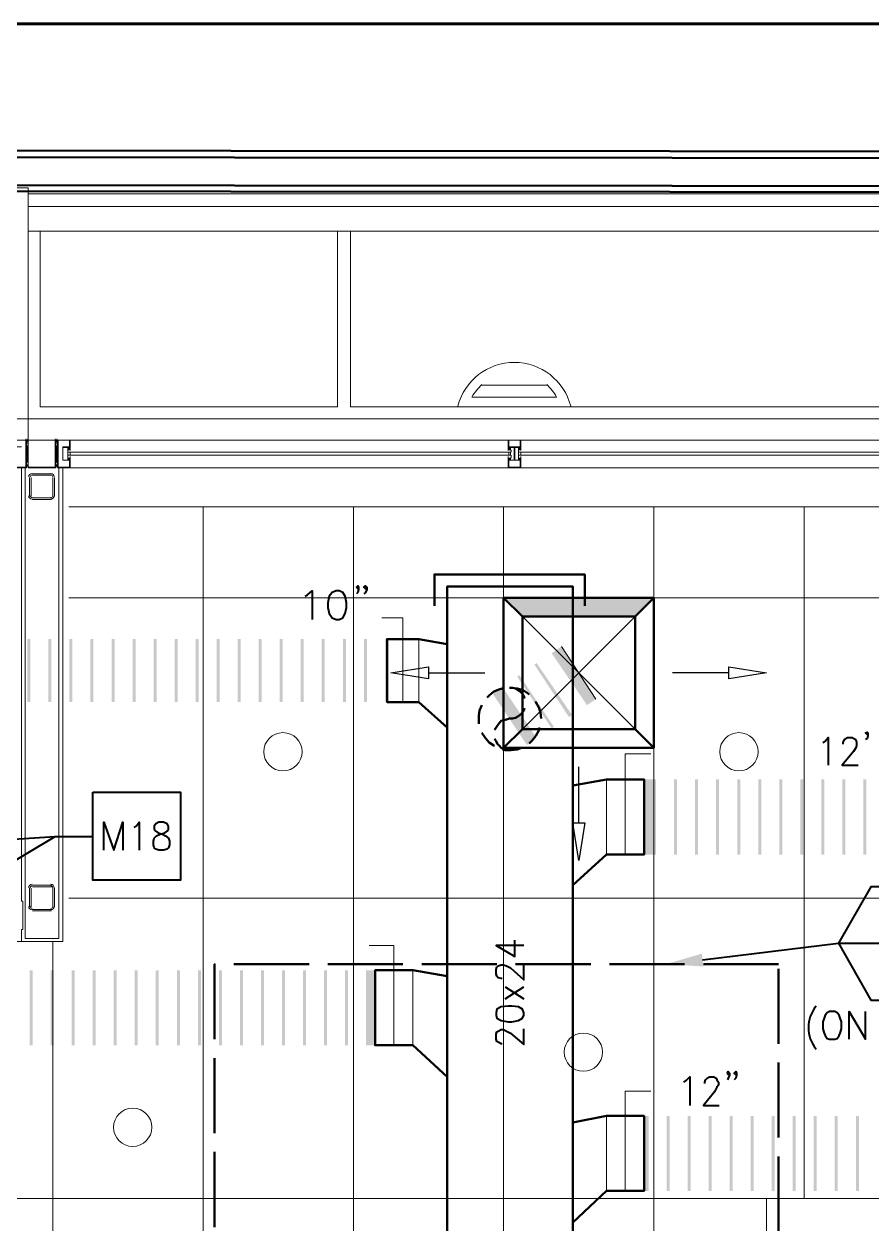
# Model space of a CAD drawing. Header units: inches. Extents: x 5 to 516, y -193 to 129.
# Drawn here: x 436.47 to 447.76, y -115.62 to -99.64 of the extents above; entities that cross this region are included whole.
import ezdxf

# ---------------------------------------------------------------- set-up
doc = ezdxf.new("R2010")
doc.units = ezdxf.units.IN
doc.header["$MEASUREMENT"] = 0
doc.linetypes.add('PDF_IMPORT', pattern=[1, 0.8, -0.2])
doc.layers.add('PDF10_Geometry', color=7, linetype='Continuous')
doc.layers.add('PDF10_Solid Fills', color=7, linetype='Continuous')

msp = doc.modelspace()

# ---------------------------------------------------------------- hatches: boundary and pattern name
at = {"layer": 'PDF10_Solid Fills', "true_color": 0xb3b3b3, "transparency": 33554559}
msp.add_hatch(color=253, dxfattribs=at).paths.add_polyline_path([(444.6060565, -107.5282128), (444.8560463, -107.278223), (442.8561275, -107.278223), (443.1061174, -107.5282128)])
at = {"layer": 'PDF10_Solid Fills', "transparency": 33554559}
for points in [[(436.55638, -108.6681699), (436.55638, -107.8282041), (436.5163816, -107.8282041), (436.5163816, -108.6681699)], [(436.8363686, -108.6681699), (436.8363686, -107.8282041), (436.7963702, -107.8282041), (436.7963702, -108.6681699)], [(437.1163572, -108.6681699), (437.1163572, -107.8282041), (437.0763589, -107.8282041), (437.0763589, -108.6681699)], [(437.3963493, -108.6681699), (437.3963493, -107.8282041), (437.3563509, -107.8282041), (437.3563509, -108.6681699)], [(437.6763379, -108.6681699), (437.6763379, -107.8282041), (437.6363395, -107.8282041), (437.6363395, -108.6681699)], [(437.9563265, -108.6681699), (437.9563265, -107.8282041), (437.9163281, -107.8282041), (437.9163281, -108.6681699)], [(438.2363152, -108.6681699), (438.2363152, -107.8282041), (438.1963168, -107.8282041), (438.1963168, -108.6681699)], [(438.5163038, -108.6681699), (438.5163038, -107.8282041), (438.4763054, -107.8282041), (438.4763054, -108.6681699)], [(438.7962924, -108.6681699), (438.7962924, -107.8282041), (438.756294, -107.8282041), (438.756294, -108.6681699)], [(439.076281, -108.6681699), (439.076281, -107.8282041), (439.0362827, -107.8282041), (439.0362827, -108.6681699)], [(439.3562697, -108.6681699), (439.3562697, -107.8282041), (439.3162713, -107.8282041), (439.3162713, -108.6681699)], [(439.6362583, -108.6681699), (439.6362583, -107.8282041), (439.5962599, -107.8282041), (439.5962599, -108.6681699)], [(439.9162469, -108.6681699), (439.9162469, -107.8282041), (439.8762486, -107.8282041), (439.8762486, -108.6681699)], [(440.1962356, -108.6681699), (440.1962356, -107.8282041), (440.1562372, -107.8282041), (440.1562372, -108.6681699)], [(440.4762242, -108.6681699), (440.4762242, -107.8282041), (440.4362258, -107.8282041), (440.4362258, -108.6681699)], [(440.7562128, -108.6681699), (440.7562128, -107.8282041), (440.7162144, -107.8282041), (440.7162144, -108.6681699)], [(441.0362014, -108.6681699), (441.0362014, -107.8282041), (440.9962031, -107.8282041), (440.9962031, -108.6681699)], [(441.3061905, -108.6681699), (441.3061905, -107.8282041), (441.2761917, -107.8282041), (441.2761917, -108.6681699)], [(443.4961015, -108.0181929), (443.9660825, -108.7081649), (444.0860776, -108.6281682), (443.6260963, -107.9281966)], [(443.2661109, -108.1681902), (443.7260922, -108.8681618), (443.7660906, -108.838163), (443.2961097, -108.1481911)], [(443.0361202, -108.3281838), (443.4961015, -109.0181557), (443.5261003, -108.9981565), (443.066119, -108.3081846)], [(442.7061336, -108.5481748), (443.1661149, -109.2381468), (443.2961097, -109.1481505), (442.8361283, -108.4581785)], [(444.7260516, -109.6981247), (444.7260516, -110.6980841), (444.8860451, -110.6980841), (444.8860451, -109.6981247)], [(445.1260353, -109.6981247), (445.1260353, -110.6980841), (445.1660337, -110.6980841), (445.1660337, -109.6981247)], [(445.406024, -109.6981247), (445.406024, -110.6980841), (445.4460224, -110.6980841), (445.4460224, -109.6981247)], [(445.6860126, -109.6981247), (445.6860126, -110.6980841), (445.726011, -110.6980841), (445.726011, -109.6981247)], [(445.9660012, -109.6981247), (445.9660012, -110.6980841), (446.0059996, -110.6980841), (446.0059996, -109.6981247)], [(446.2459899, -109.6981247), (446.2459899, -110.6980841), (446.2859882, -110.6980841), (446.2859882, -109.6981247)], [(446.5259785, -109.6981247), (446.5259785, -110.6980841), (446.5659769, -110.6980841), (446.5659769, -109.6981247)], [(446.8059671, -109.6981247), (446.8059671, -110.6980841), (446.8459655, -110.6980841), (446.8459655, -109.6981247)], [(447.0859558, -109.6981247), (447.0859558, -110.6980841), (447.1259541, -110.6980841), (447.1259541, -109.6981247)], [(447.3659444, -109.6981247), (447.3659444, -110.6980841), (447.4059428, -110.6980841), (447.4059428, -109.6981247)], [(447.645933, -109.6981247), (447.645933, -110.6980841), (447.6859314, -110.6980841), (447.6859314, -109.6981247)], [(436.5863822, -113.237981), (436.5863822, -112.2380216), (436.5463838, -112.2380216), (436.5463838, -113.237981)], [(436.8663708, -113.237981), (436.8663708, -112.2380216), (436.8263724, -112.2380216), (436.8263724, -113.237981)], [(437.1463594, -113.237981), (437.1463594, -112.2380216), (437.106361, -112.2380216), (437.106361, -113.237981)], [(437.426348, -113.237981), (437.426348, -112.2380216), (437.3863497, -112.2380216), (437.3863497, -113.237981)], [(437.7063367, -113.237981), (437.7063367, -112.2380216), (437.6663383, -112.2380216), (437.6663383, -113.237981)], [(437.9863253, -113.237981), (437.9863253, -112.2380216), (437.9463269, -112.2380216), (437.9463269, -113.237981)], [(438.2663139, -113.237981), (438.2663139, -112.2380216), (438.2263156, -112.2380216), (438.2263156, -113.237981)], [(438.5463026, -113.237981), (438.5463026, -112.2380216), (438.5063042, -112.2380216), (438.5063042, -113.237981)], [(438.8262912, -113.237981), (438.8262912, -112.2380216), (438.7862928, -112.2380216), (438.7862928, -113.237981)], [(439.1062798, -113.237981), (439.1062798, -112.2380216), (439.0662814, -112.2380216), (439.0662814, -113.237981)], [(439.3862684, -113.237981), (439.3862684, -112.2380216), (439.3462701, -112.2380216), (439.3462701, -113.237981)], [(439.6662571, -113.237981), (439.6662571, -112.2380216), (439.6262587, -112.2380216), (439.6262587, -113.237981)], [(439.9462457, -113.237981), (439.9462457, -112.2380216), (439.9062473, -112.2380216), (439.9062473, -113.237981)], [(440.2262343, -113.237981), (440.2262343, -112.2380216), (440.186236, -112.2380216), (440.186236, -113.237981)], [(440.506223, -113.237981), (440.506223, -112.2380216), (440.4662246, -112.2380216), (440.4662246, -113.237981)], [(440.7862116, -113.237981), (440.7862116, -112.2380216), (440.7462132, -112.2380216), (440.7462132, -113.237981)], [(441.146197, -113.237981), (441.146197, -112.2380216), (441.0262018, -112.2380216), (441.0262018, -113.237981)], [(444.7260516, -114.1779428), (444.7260516, -115.1779022), (444.7860492, -115.1779022), (444.7860492, -114.1779428)], [(445.0260394, -114.1779428), (445.0260394, -115.1779022), (445.0660378, -115.1779022), (445.0660378, -114.1779428)], [(445.306028, -114.1779428), (445.306028, -115.1779022), (445.3460264, -115.1779022), (445.3460264, -114.1779428)], [(445.5860167, -114.1779428), (445.5860167, -115.1779022), (445.626015, -115.1779022), (445.626015, -114.1779428)], [(445.8660053, -114.1779428), (445.8660053, -115.1779022), (445.9060037, -115.1779022), (445.9060037, -114.1779428)], [(446.1459939, -114.1779428), (446.1459939, -115.1779022), (446.1859923, -115.1779022), (446.1859923, -114.1779428)], [(446.4259826, -114.1779428), (446.4259826, -115.1779022), (446.4659809, -115.1779022), (446.4659809, -114.1779428)], [(446.7059712, -114.1779428), (446.7059712, -115.1779022), (446.7459696, -115.1779022), (446.7459696, -114.1779428)], [(446.9859598, -114.1779428), (446.9859598, -115.1779022), (447.0259582, -115.1779022), (447.0259582, -114.1779428)], [(447.2659484, -114.1779428), (447.2659484, -115.1779022), (447.3059468, -115.1779022), (447.3059468, -114.1779428)], [(447.5459371, -114.1779428), (447.5459371, -115.1779022), (447.5859354, -115.1779022), (447.5859354, -114.1779428)]]:
    msp.add_hatch(color=256, dxfattribs=at).paths.add_polyline_path(points)

# ---------------------------------------------------------------- linework, layer by layer
at = {"layer": 'PDF10_Geometry', "lineweight": 60}
msp.add_lwpolyline([(492.0841215, -99.6385468), (357.0896039, -99.6385468), (357.0896039, -189.6248923), (492.0841215, -189.6248923)], dxfattribs=at)
at = {"layer": 'PDF10_Geometry', "lineweight": 50}
for points in [[(427.5267501, -101.8584431), (480.1446132, -101.8984415), (480.1446132, -101.3584634), (427.5267501, -101.318465)], [(480.0646215, -101.8184447), (427.6167515, -101.7784464), (427.6167515, -101.4084614), (480.0646215, -101.4484598)], [(442.106158, -116.1978675), (443.7760902, -116.1978675), (443.7760902, -107.1282359), (442.106158, -107.1282359)], [(442.8561275, -107.278223), (442.8561275, -109.2781418), (444.8560463, -109.2781418), (444.8560463, -107.278223)], [(443.1061174, -107.5282162), (443.1061174, -109.0281553), (444.6060565, -109.0281553), (444.6060565, -107.5282162)]]:
    msp.add_lwpolyline(points, close=True, dxfattribs=at)
at = {"layer": 'PDF10_Geometry', "color": 251, "lineweight": 13, "true_color": 0x4d4d4d}
for points in [[(427.5267501, -104.8983197), (427.5267501, -101.8984415), (427.5267501, -101.8184447), (436.5263846, -101.8184447), (436.5263846, -101.8984415), (479.6046351, -101.8984415), (479.6046351, -139.2369251), (479.6946315, -139.2369251), (479.6946315, -148.2365596), (476.6047569, -148.2365596)], [(436.5263846, -101.8984415), (436.5263846, -105.1783083)], [(474.3148533, -102.068438), (436.526388, -102.068438)], [(436.5263846, -102.3984212), (479.1046554, -102.3984212), (479.1046554, -139.2369251)], [(436.6863781, -102.3984212), (436.6863781, -104.7383262), (440.6462173, -104.7383262), (440.6462173, -102.3984212)], [(440.8162104, -102.3984212), (440.8162104, -104.7383262), (447.9859192, -104.7383262), (447.9859192, -102.3984212)], [(442.5661393, -104.4483413), (443.436104, -104.4483413)], [(442.4361446, -104.6083348), (443.5660987, -104.6083348)], [(442.2561519, -104.7383262), (443.756091, -104.7383262)], [(436.6063813, -104.8983197), (474.4448447, -104.8983197)], [(473.9848667, -106.0682755), (437.0663661, -106.0682755)], [(438.85629, -106.0682755), (438.85629, -138.4469606)], [(440.8562088, -106.0682755), (440.8562088, -138.4469606)], [(442.8561275, -106.0682755), (442.8561275, -138.4469606)], [(444.8560463, -106.0682755), (444.8560463, -138.4469606)], [(446.8559651, -106.0682755), (446.8559651, -115.2779015)], [(437.0663627, -107.278223), (475.444804, -107.278223)], [(437.0663627, -111.2780606), (475.444804, -111.2780606)], [(436.7763711, -111.858037), (427.3567536, -111.858037)], [(436.8563678, -111.858037), (436.8563678, -138.4469572)], [(446.3559854, -115.2779049), (418.7271075, -115.2779049)]]:
    msp.add_lwpolyline(points, dxfattribs=at)
at = {"layer": 'PDF10_Geometry', "linetype": 'PDF_IMPORT', "lineweight": 13, "ltscale": 0.49998}
msp.add_lwpolyline([(428.2267217, -104.8983197), (474.274855, -104.8983197), (474.274855, -104.718327)], dxfattribs=at)
at = {"layer": 'PDF10_Geometry', "lineweight": 13}
for points in [[(436.3363889, -105.3083064), (436.3363889, -105.1783117), (436.506382, -105.1783117), (436.506382, -105.5482966), (436.3363889, -105.5482966), (436.3363889, -105.4183019)], [(436.3463885, -105.4482973), (436.3463885, -105.5382937), (436.4963824, -105.5382937), (436.4963824, -105.1783083), (436.3463885, -105.1783083), (436.3463885, -105.2683046), (436.4363849, -105.2683046)], [(436.5263846, -105.1783083), (436.5263846, -105.5482933)], [(436.8963662, -105.1783083), (436.8963662, -105.5482933)], [(437.0863619, -105.3083064), (437.0863619, -105.1783117), (436.9163688, -105.1783117), (436.9163688, -105.5482966), (437.0863619, -105.5482966), (437.0863619, -105.4183019)], [(437.0763623, -105.4482973), (437.0763623, -105.5382937), (436.9263684, -105.5382937), (436.9263684, -105.1783083), (437.0763623, -105.1783083), (437.0763623, -105.2683046), (436.9863659, -105.2683046)], [(437.0763589, -105.2983034), (437.0763589, -105.2883038), (437.0763589, -105.308303), (437.0563597, -105.308303), (437.0563597, -105.2783042), (436.9863625, -105.2783042)], [(437.0763589, -105.4483007), (436.9863625, -105.4483007), (436.9863625, -105.2783076)], [(436.9863659, -105.268308), (436.9863659, -105.4483007)], [(437.0863619, -105.2783042), (437.0663627, -105.2783042), (437.0663627, -105.2983034), (437.0763623, -105.2983034)], [(442.9161251, -105.1783083), (437.0863619, -105.1783083)], [(442.9161251, -105.3083064), (442.9161251, -105.1783117), (443.0861182, -105.1783117), (443.0861182, -105.3083064)], [(442.9161251, -105.2783042), (442.9361243, -105.2783042), (442.9361243, -105.2983034)], [(443.0761186, -105.2683046), (443.0761186, -105.1783083), (442.9261247, -105.1783083), (442.9261247, -105.2683046), (443.0061214, -105.2683046)], [(442.9261247, -105.308303), (442.9461239, -105.308303), (442.9461239, -105.2783042), (442.9961218, -105.2783042), (442.9961218, -105.4482973)], [(442.9261247, -105.3083064), (442.9261247, -105.2883072), (442.9361243, -105.2883072), (442.9361243, -105.2983068)], [(443.0761186, -105.268308), (442.9961218, -105.268308)], [(443.0861182, -105.2783042), (443.066119, -105.2783042), (443.066119, -105.2983034), (443.0761186, -105.2983034), (443.0761186, -105.2883038), (443.0761186, -105.308303), (443.0561194, -105.308303), (443.0561194, -105.2783042), (443.0061214, -105.2783042), (443.0061214, -105.4482973)], [(443.0861182, -105.1783083), (448.9158814, -105.1783083)], [(436.9863625, -105.4483007), (437.0563597, -105.4483007), (437.0563597, -105.4183019), (437.0763589, -105.4183019), (437.0763589, -105.4383011), (437.0763589, -105.4283015), (437.0663593, -105.4283015), (437.0663593, -105.4483007)], [(437.0563597, -105.308303), (437.0563597, -105.3183026), (437.0563597, -105.3383018), (437.0563597, -105.3783002), (437.0563597, -105.4082989)], [(437.0563597, -105.3383018), (442.9461205, -105.3383018)], [(437.0563597, -105.3783002), (442.9461205, -105.3783002)], [(437.0563597, -105.4083023), (437.0563597, -105.4183019)], [(437.0863619, -105.4483007), (437.0663627, -105.4483007)], [(437.0763589, -105.4382977), (437.0763589, -105.4382977)], [(437.0863619, -105.3183026), (437.0863619, -105.308303)], [(437.0863619, -105.3383018), (437.0863619, -105.3783002)], [(437.0863619, -105.3982993), (437.0863619, -105.4182985)], [(442.9161251, -105.4183019), (442.9161251, -105.5482966), (437.0863619, -105.5482966)], [(442.9161251, -105.3183026), (442.9161251, -105.308303)], [(442.9161251, -105.3982993), (442.9161251, -105.4182985)], [(442.9161251, -105.4483007), (442.9361243, -105.4483007), (442.9361243, -105.4283015)], [(442.9261247, -105.3383018), (442.9261247, -105.3783002)], [(442.9361243, -105.4282981), (442.9361243, -105.4382977), (442.9261247, -105.4382977), (442.9261247, -105.4182985), (442.9461239, -105.4182985), (442.9461239, -105.4482973)], [(443.0861182, -105.4483007), (443.066119, -105.4483007), (443.066119, -105.4283015), (443.0761186, -105.4283015), (443.0761186, -105.4383011), (443.0761186, -105.4183019), (443.0561194, -105.4183019), (443.0561194, -105.4483007), (443.0061214, -105.4483007), (442.9261247, -105.4483007), (442.9261247, -105.5382971), (443.0761186, -105.5382971), (443.0761186, -105.4483007), (442.9961218, -105.4483007), (442.9461239, -105.4483007)], [(442.9561235, -105.3383018), (442.9561235, -105.3183026), (442.9461239, -105.308303)], [(442.9461239, -105.3383018), (442.9461239, -105.3783002)], [(442.9561235, -105.4083023), (442.9461239, -105.4183019)], [(442.9561235, -105.3783002), (442.9561235, -105.4082989)], [(443.0561194, -105.3383018), (443.0561194, -105.3183026), (443.0561194, -105.308303)], [(443.0561194, -105.4082989), (443.0561194, -105.3783002), (443.0561194, -105.3383018), (448.9458802, -105.3383018), (448.9458802, -105.3783002), (443.0561194, -105.3783002)], [(443.0561194, -105.4083023), (443.0561194, -105.4183019)], [(443.0761186, -105.4382977), (443.0761186, -105.4382977)], [(443.0861182, -105.3183026), (443.0861182, -105.308303)], [(443.0861182, -105.3383018), (443.0861182, -105.3783002)], [(443.0861182, -105.3982993), (443.0861182, -105.4182985), (443.0861182, -105.5482933)], [(436.4363849, -105.5482933), (436.4363849, -111.3180589), (436.456384, -111.3180589), (436.456384, -111.6980435), (436.4363849, -111.6980435), (436.4363849, -111.858037), (436.9863625, -111.858037)], [(436.5263846, -105.5482966), (436.5263846, -105.5482966)], [(436.8963662, -105.5482966), (436.8963662, -105.5482966)], [(436.9863659, -105.5482966), (436.9863659, -111.8580404)], [(442.9161251, -105.5482966), (443.0861182, -105.5482966), (448.9158814, -105.5482966)], [(436.5463838, -105.678288), (436.5463838, -105.9282778)], [(436.566383, -105.678288), (436.566383, -105.9282778)], [(436.5863822, -105.6282934), (436.836372, -105.6282934)], [(436.5863822, -105.6482926), (436.836372, -105.6482926)], [(436.8563678, -105.678288), (436.8563678, -105.9282778)], [(436.876367, -105.678288), (436.876367, -105.9282778)], [(436.5863822, -105.9482804), (436.836372, -105.9482804)], [(436.5863822, -105.9682796), (436.836372, -105.9682796)], [(441.516182, -108.6681699), (441.516182, -107.5482154), (441.2361933, -107.5482154)], [(441.7261734, -107.8282041), (441.7261734, -108.6681699)], [(444.4760617, -110.6980841), (444.4760617, -109.3581385), (444.8160479, -109.3581385)], [(444.2260719, -109.6981247), (444.2260719, -110.6980841)], [(436.8363686, -111.1080709), (436.5863788, -111.1080709)], [(436.8363686, -111.12807), (436.5863788, -111.12807)], [(436.5863822, -111.1080709), (436.836372, -111.1080709)], [(436.5863822, -111.12807), (436.836372, -111.12807)], [(436.8363686, -111.4280579), (436.5863788, -111.4280579)], [(436.8363686, -111.448057), (436.5863788, -111.448057)], [(436.5863822, -111.4280579), (436.836372, -111.4280579)], [(436.5863822, -111.448057), (436.836372, -111.448057)], [(441.3961868, -113.237981), (441.3961868, -111.908035), (441.0662002, -111.908035)], [(441.6461767, -112.2380216), (441.6461767, -113.237981)], [(444.4760617, -115.1779022), (444.4760617, -113.8479562), (444.8160479, -113.8479562)], [(444.2260719, -114.1779428), (444.2260719, -115.1779022)]]:
    msp.add_lwpolyline(points, dxfattribs=at)
for points in [[(436.5063854, -105.5082983), (436.5263846, -105.5082983), (436.5063854, -105.21831), (436.5263846, -105.21831)], [(436.8863666, -105.5382971), (436.5263812, -105.5382971), (436.5263812, -105.1783117), (436.5263812, -105.5482966), (436.8963662, -105.5482966), (436.8963662, -105.1783117), (436.5263812, -105.1783117), (436.8863666, -105.1783117)], [(436.9163654, -105.5082983), (436.8963662, -105.5082983), (436.9163654, -105.21831), (436.8963662, -105.21831)], [(436.5463838, -111.3980591), (436.5463838, -111.1480692)], [(436.566383, -111.3980591), (436.566383, -111.1480692)], [(436.8563678, -111.3980591), (436.8563678, -111.1480692)], [(436.876367, -111.3980591), (436.876367, -111.1480692)]]:
    msp.add_lwpolyline(points, close=True, dxfattribs=at)
at = {"layer": 'PDF10_Geometry', "lineweight": 0}
for points in [[(436.9363646, -105.5482966), (436.9363646, -111.818042), (436.4863828, -111.818042), (436.4863828, -105.5482966)], [(443.6260963, -107.9282), (444.0860776, -108.6281716)]]:
    msp.add_lwpolyline(points, dxfattribs=at)
at = {"layer": 'PDF10_Geometry', "lineweight": 13}
for points in [[(436.5235566, -105.5359947, 0.7731613173), (436.4945229, -105.5360033, -0.7742274415), (436.5235566, -105.5359947)], [(436.9135577, -105.5359947, 0.7731613168), (436.884524, -105.5360033, -0.7742274418), (436.9135577, -105.5359947)]]:
    msp.add_lwpolyline(points, format="xyb", dxfattribs=at)
at = {"layer": 'PDF10_Geometry', "lineweight": 50}
for points in [[(443.9360837, -107.3882219), (443.9360837, -106.968239), (441.9361649, -106.968239), (441.9361649, -107.3882219)], [(443.1061174, -107.5282162), (442.8561275, -107.2782264)], [(444.6060565, -107.5282162), (444.8560463, -107.2782264)], [(442.106158, -109.0081561), (441.7261734, -108.6681699), (441.3061905, -108.6681699), (441.3061905, -107.8282041), (441.7261734, -107.8282041), (442.106158, -107.8982012)], [(442.106158, -107.8282041), (442.106158, -109.0781533)], [(442.8461279, -108.4881773), (442.8061296, -108.4981768), (442.7261328, -108.5281756), (442.6661352, -108.5781736), (442.6361365, -108.6081724)], [(443.1361162, -108.6181686), (443.1261166, -108.5881698), (443.1061174, -108.558171), (443.0761186, -108.5281722), (443.0461198, -108.5081731), (443.016121, -108.4881739), (442.9761227, -108.4781743), (442.9361243, -108.4781743)], [(443.1961137, -108.568174), (443.1761145, -108.5481748), (443.116117, -108.5081764), (443.0361202, -108.4881773), (442.9661231, -108.4781777)], [(443.3561072, -108.888161), (443.3461076, -108.8081643), (443.3261084, -108.7381671), (443.2861101, -108.6681699), (443.2861101, -108.6581703)], [(442.5661393, -108.7081683), (442.5361405, -108.7781655), (442.5261409, -108.8481626), (442.5261409, -108.9281594), (442.5261409, -108.9581582)], [(442.7361324, -109.0381549), (442.7561316, -109.0081561), (442.7761308, -108.9781574), (442.79613, -108.9481586), (442.8261288, -108.9181598), (442.8661271, -108.9081602), (442.8961259, -108.8981606), (442.9361243, -108.888161), (442.9761227, -108.888161), (443.016121, -108.8781614), (443.0461198, -108.8581622), (443.0761186, -108.838163), (443.1061174, -108.8081643), (443.1261166, -108.7781655), (443.1361162, -108.7481667)], [(442.5661393, -109.0781499), (442.6161373, -109.1481471), (442.6661352, -109.2081446), (442.7261328, -109.248143), (442.7361324, -109.248143)], [(443.1061174, -109.0281553), (442.8561275, -109.2781452)], [(443.1961137, -109.2181442), (443.2361121, -109.1781458), (443.2861101, -109.1181483), (443.3261084, -109.0481511), (443.336108, -109.0081527)], [(444.6060565, -109.0281553), (444.8560463, -109.2781452)], [(442.7361324, -109.1581467), (442.7561316, -109.1881454), (442.7761308, -109.2281438), (442.79613, -109.248143), (442.8261288, -109.2781418), (442.8661271, -109.298141), (442.8961259, -109.3081406), (442.9361243, -109.3081406)], [(442.8461279, -109.298141), (442.8761267, -109.3081406), (442.9561235, -109.3081406), (443.0361202, -109.298141), (443.0961178, -109.2781418)], [(443.7760902, -109.6981247), (443.7760902, -111.1980638)], [(444.2260719, -110.6980841), (444.7260516, -110.6980841), (444.7260516, -109.6981247), (444.2260719, -109.6981247), (443.7760902, -109.7781215)], [(443.7760902, -111.1080709), (444.2260719, -110.6980875)], [(442.106158, -113.6579639), (441.6461767, -113.237981), (441.146197, -113.237981), (441.146197, -112.2380216), (441.6461767, -112.2380216), (442.106158, -112.3180183)], [(442.106158, -112.2380216), (442.106158, -113.7379607)], [(443.7760902, -114.1779428), (443.7760902, -115.6778819)], [(444.2260719, -115.1779022), (444.7260516, -115.1779022), (444.7260516, -114.1779428), (444.2260719, -114.1779428), (443.7760902, -114.2679391)], [(443.7760902, -115.5978919), (444.2260719, -115.177909)]]:
    msp.add_lwpolyline(points, dxfattribs=at)
at = {"layer": 'PDF10_Geometry', "lineweight": 40}
for points in [[(440.2162347, -107.2582238), (440.2462335, -107.2382246), (440.3062311, -107.1882267), (440.3062311, -107.5682112)], [(440.9262059, -107.1382287), (440.9162063, -107.1582279), (440.8962071, -107.1382287), (440.9162063, -107.1182295), (440.9262059, -107.1382287), (440.9262059, -107.1682275), (440.9162063, -107.2082258), (440.8962071, -107.228225)], [(441.0362014, -107.1382287), (441.0162023, -107.1582279), (440.9962031, -107.1382287), (441.0162023, -107.1182295), (441.0362014, -107.1382287), (441.0362014, -107.1682275), (441.0162023, -107.2082258), (440.9962031, -107.228225)], [(447.1059549, -109.208148), (447.1359537, -109.1881488), (447.1759521, -109.1381509), (447.1759521, -109.5081358)], [(447.375944, -109.2281472), (447.375944, -109.208148), (447.3959432, -109.1681496), (447.4059428, -109.15815), (447.4359415, -109.1381509), (447.4959391, -109.1381509), (447.5259379, -109.15815), (447.5459371, -109.1681496), (447.5559367, -109.208148), (447.5559367, -109.2481464), (447.5459371, -109.2781452), (447.5159383, -109.3281431), (447.3659444, -109.5081358), (447.5759359, -109.5081358)], [(447.7059306, -109.0781499), (447.695931, -109.0981491), (447.6759318, -109.0781499), (447.695931, -109.0681503), (447.7059306, -109.0781499), (447.7059306, -109.1181483), (447.695931, -109.1581467), (447.6759318, -109.1681462)], [(437.5363436, -110.6380866), (437.5363436, -110.2681016), (437.6663383, -110.6380866), (437.7863334, -110.2681016), (437.7863334, -110.6380866)], [(437.9363273, -110.3380987), (437.9663261, -110.3180995), (438.0063245, -110.2681016), (438.0063245, -110.6380866)], [(433.2865162, -112.6080099), (436.88637, -110.4580973), (437.3863497, -110.4580973)], [(434.3964677, -110.6180874), (436.8863666, -110.4580939), (437.3863463, -110.4580939)], [(445.5060199, -112.0980273), (447.3159464, -111.8780362), (449.0658753, -111.8780362), (448.6258932, -111.1280667), (447.7459289, -111.1280667), (447.3159464, -111.8780362), (447.7459289, -112.6380053), (448.6258932, -112.6380053), (449.0658753, -111.8780362)], [(443.1261166, -111.9080384), (442.7561316, -111.9080384), (443.0061214, -112.0580323), (443.0061214, -111.8380412)], [(442.8361283, -112.3480205), (442.8261288, -112.3480205), (442.7861304, -112.3380209), (442.7661312, -112.3180217), (442.7561316, -112.2880229), (442.7561316, -112.2280254), (442.7661312, -112.1980266), (442.7861304, -112.1780274), (442.8261288, -112.1680278), (442.8561275, -112.1680278), (442.8961259, -112.1780274), (442.9461239, -112.2080262), (443.1261166, -112.3680197), (443.1261166, -112.1480286)], [(442.8761267, -112.6180061), (443.1261166, -112.4580126)], [(442.8761267, -112.4580126), (443.1261166, -112.6180061)], [(447.4559407, -113.1579842), (447.4559407, -112.7879992), (447.6759318, -113.1579842), (447.6759318, -112.7879992)], [(442.8361283, -113.2179818), (442.8261288, -113.2179818), (442.7861304, -113.1979826), (442.7661312, -113.187983), (442.7561316, -113.1579842), (442.7561316, -113.0879871), (442.7661312, -113.0579883), (442.7861304, -113.0479887), (442.8261288, -113.0279895), (442.8561275, -113.0279895), (442.8961259, -113.0479887), (442.9461239, -113.0779875), (443.1261166, -113.2279814), (443.1261166, -113.0179899)], [(445.8660053, -113.6079693), (445.8460061, -113.6279685), (445.8360065, -113.6079693), (445.8460061, -113.5879701), (445.8660053, -113.6079693), (445.8660053, -113.6379681), (445.8460061, -113.6779665), (445.8360065, -113.6979657)], [(445.9560016, -113.6079693), (445.946002, -113.6279685), (445.9260029, -113.6079693), (445.946002, -113.5879701), (445.9560016, -113.6079693), (445.9560016, -113.6379681), (445.946002, -113.6779665), (445.9260029, -113.6979657)], [(445.2560301, -113.7279645), (445.2860289, -113.7079653), (445.3360268, -113.6579673), (445.3360268, -114.0379519)], [(445.5360187, -113.7479636), (445.5360187, -113.7279645), (445.5460183, -113.6979657), (445.5660175, -113.6779665), (445.5960163, -113.6579673), (445.6560138, -113.6579673), (445.6860126, -113.6779665), (445.6960122, -113.6979657), (445.7160114, -113.7279645), (445.7160114, -113.7679628), (445.6960122, -113.7979616), (445.6660134, -113.8579592), (445.5160195, -114.0379519), (445.726011, -114.0379519)]]:
    msp.add_lwpolyline(points, dxfattribs=at)
for points in [[(440.6262181, -107.18823), (440.5762201, -107.2082292), (440.5362217, -107.2582272), (440.5162226, -107.3482235), (440.5162226, -107.4082211), (440.5362217, -107.4882179), (440.5762201, -107.5482154), (440.6262181, -107.5682146), (440.6662165, -107.5682146), (440.7162144, -107.5482154), (440.7462132, -107.4882179), (440.7662124, -107.4082211), (440.7662124, -107.3482235), (440.7462132, -107.2582272), (440.7162144, -107.2082292), (440.6662165, -107.18823)], [(437.3863497, -109.8681212), (438.5563022, -109.8681212), (438.5563022, -111.0380737), (437.3863497, -111.0380737)], [(438.2663139, -110.268105), (438.2263156, -110.2881042), (438.2063164, -110.3181029), (438.2063164, -110.3581013), (438.2263156, -110.3881001), (438.2563143, -110.4080993), (438.3163119, -110.4280985), (438.3563103, -110.4480977), (438.3963087, -110.4780964), (438.4063082, -110.5180948), (438.4063082, -110.5680928), (438.3963087, -110.6080912), (438.3763095, -110.6280903), (438.3263115, -110.6380899), (438.2663139, -110.6380899), (438.2263156, -110.6280903), (438.2063164, -110.6080912), (438.1963168, -110.5680928), (438.1963168, -110.5180948), (438.2063164, -110.4780964), (438.2363152, -110.4480977), (438.2863131, -110.4280985), (438.3463107, -110.4080993), (438.3763095, -110.3881001), (438.3963087, -110.3581013), (438.3963087, -110.3181029), (438.3763095, -110.2881042), (438.3263115, -110.268105)], [(442.7561316, -112.8379972), (442.7661312, -112.8779956), (442.8261288, -112.9079944), (442.9161251, -112.9279936), (442.9661231, -112.9279936), (443.0561194, -112.9079944), (443.1061174, -112.8779956), (443.1261166, -112.8379972), (443.1261166, -112.8079984), (443.1061174, -112.7580005), (443.0561194, -112.7280017), (442.9661231, -112.7180021), (442.9161251, -112.7180021), (442.8261288, -112.7280017), (442.7661312, -112.7580005), (442.7561316, -112.8079984)], [(447.1959513, -112.7880026), (447.1659525, -112.8080018), (447.1359537, -112.8380006), (447.1259541, -112.877999), (447.1059549, -112.9279969), (447.1059549, -113.0179933), (447.1259541, -113.0779909), (447.1359537, -113.1079896), (447.1659525, -113.147988), (447.1959513, -113.1579876), (447.2659484, -113.1579876), (447.2959472, -113.147988), (447.325946, -113.1079896), (447.3359456, -113.0779909), (447.3559448, -113.0179933), (447.3559448, -112.9279969), (447.3359456, -112.877999), (447.325946, -112.8380006), (447.2959472, -112.8080018), (447.2659484, -112.7880026)]]:
    msp.add_lwpolyline(points, close=True, dxfattribs=at)
at = {"layer": 'PDF10_Geometry', "color": 253, "lineweight": 25, "true_color": 0xb3b3b3}
for points in [[(444.6060565, -109.0281553), (443.1061174, -107.5282162)], [(444.6060565, -107.5282162), (443.1061174, -109.0281553)], [(441.8561681, -108.2781824), (442.6061377, -108.2781824)], [(445.8560057, -108.2781824), (445.1060362, -108.2781824)], [(443.8560869, -110.2781012), (443.8560869, -109.5281316)]]:
    msp.add_lwpolyline(points, dxfattribs=at)
for points in [[(441.8561681, -108.3581791), (441.3561884, -108.2781824), (441.8561681, -108.1981856)], [(445.8560057, -108.1981856), (446.3559854, -108.2781824), (445.8560057, -108.3581791)], [(443.9360837, -110.2781012), (443.8560869, -110.7780809), (443.7760902, -110.2781012)]]:
    msp.add_lwpolyline(points, close=True, dxfattribs=at)
at = {"layer": 'PDF10_Geometry', "lineweight": 13}
for points in [[(436.5790444, -111.094772, 0.4141666669), (436.5340462, -111.1397701, -0.4141666669)], [(436.5790444, -111.1147712, 0.4143000004), (436.5540454, -111.1397701, -0.4143000004)], [(436.8740409, -111.1397684, 0.414166667), (436.8290427, -111.0947703, -0.414166667)], [(436.8540417, -111.1397684, 0.4143), (436.8290427, -111.1147695, -0.4143)], [(436.5340411, -111.3897685, 0.4141666667), (436.5790393, -111.4347666, -0.4141666667)], [(436.5540403, -111.3897685, 0.4143000004), (436.5790393, -111.4147675, -0.4143000004)], [(436.8290444, -111.4147725, 0.414299999), (436.8540434, -111.3897736, -0.414299999)], [(436.8290444, -111.4347717, 0.4141666665), (436.8740426, -111.3897736, -0.4141666665)]]:
    msp.add_lwpolyline(points, format="xyb", close=True, dxfattribs=at)
at = {"layer": 'PDF10_Geometry', "linetype": 'PDF_IMPORT', "lineweight": 50, "ltscale": 1.249949}
msp.add_lwpolyline([(446.5159789, -112.1580248), (439.0062839, -112.1580248), (439.0062839, -123.2175825), (446.5159789, -123.2175825), (446.5159789, -112.1580282)], dxfattribs=at)
at = {"layer": 'PDF10_Geometry', "color": 251, "lineweight": 13, "true_color": 0x4d4d4d}
msp.add_lwpolyline([(446.3559854, -115.2779049), (446.3559854, -133.2771739), (456.855559, -133.2771739), (456.855559, -115.2779049)], close=True, dxfattribs=at)
for centre in [(439.9190393, -109.3297741), (445.9890404, -109.3297741), (443.9190397, -113.3297744), (437.9190392, -114.3297745)]:
    msp.add_circle(centre, 0.254993, dxfattribs=at)
for centre, radius, start, end in [((442.9990386, -104.9197776), 0.7749722, 14.24954076, 165.75061864), ((442.998842, -104.919597), 0.6447099, 131.99781991, 150.91314845), ((442.9989417, -104.9198361), 0.6450928, 29.09251776, 47.99651388)]:
    msp.add_arc(centre, radius, start, end, dxfattribs=at)
at = {"layer": 'PDF10_Geometry', "lineweight": 13}
for centre, radius, start, end in [((436.5090396, -105.1697717), 0.0149982, 194.47404499, 345.46612345), ((436.5090396, -105.1797747), 0.0149982, 194.47404483, 345.46612312), ((436.5090396, -105.1897777), 0.0149982, 194.47404498, 345.46612297), ((436.50904, -105.1597709), 0.0149999, 194.59749202, 345.43672485), ((436.8990408, -105.1697717), 0.0149982, 194.47404542, 345.46612317), ((436.8990408, -105.1797747), 0.0149982, 194.47404489, 345.46612284), ((436.8990408, -105.1897777), 0.0149982, 194.47404503, 345.46612318), ((436.8990411, -105.1597709), 0.0149999, 194.59749137, 345.43672482), ((436.5090412, -105.5197645), 0.0149982, 14.47404542, 165.46612321), ((436.5090412, -105.5297675), 0.0149982, 14.47404498, 165.46612286), ((436.8990423, -105.5197645), 0.0149982, 14.47404488, 165.466123), ((436.8990423, -105.5297675), 0.0149982, 14.47404504, 165.46612314), ((436.579048, -105.6697755), 0.0450018, 90.00458697, 179.99541302), ((436.5790407, -105.6697682), 0.0249953, 89.99154578, 180.00845423), ((436.8290391, -105.6697738), 0.0450018, 0.00458696, 89.99541303), ((436.8290464, -105.6697665), 0.0249953, 359.99154578, 90.00845417), ((436.5790429, -105.9197666), 0.0450018, 180.00458695, 269.99541305), ((436.5790356, -105.9197739), 0.0249953, 179.99154583, 270.00845414), ((436.8290481, -105.9197722), 0.0249953, 269.99154578, 0.00845429), ((436.8290408, -105.9197649), 0.0450018, 270.00458696, 359.99541306)]:
    msp.add_arc(centre, radius, start, end, dxfattribs=at)
at = {"layer": 'PDF10_Geometry', "lineweight": 40}
msp.add_arc((447.3659444, -113.0029905), 0.4513407, 140.84456588, 219.15543412, dxfattribs=at)
at = {"layer": 'PDF10_Solid Fills', "transparency": 33554559}
msp.add_solid([(445.5160195, -112.188027), (445.0160398, -112.1580282), (445.4960203, -112.0180339)], dxfattribs=at)

doc.saveas('drawing.dxf')
